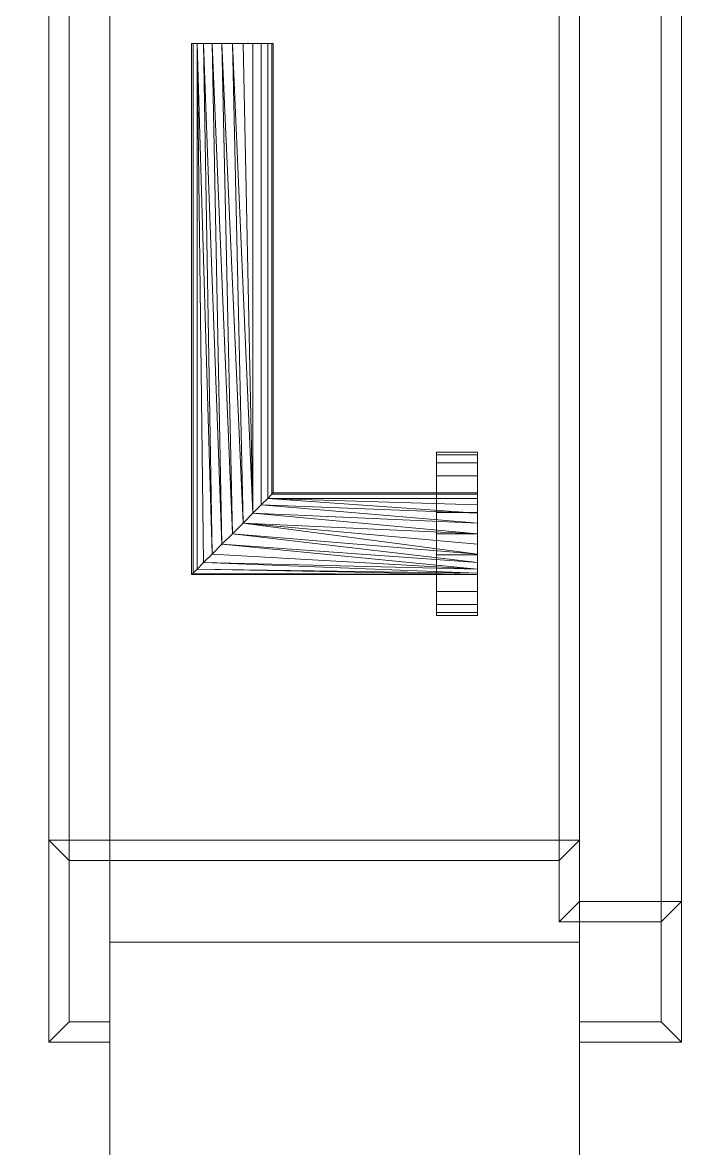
# Model space of a CAD drawing. Header units: millimetres. Extents: x -40035 to 35835, y -28925 to 20487.
# Drawn here: x -31145.6 to -30984.2, y 10744.3 to 11020 of the extents above; entities that cross this region are included whole.
import ezdxf

# ---------------------------------------------------------------- set-up
doc = ezdxf.new("R2010")
doc.units = ezdxf.units.MM
for name, color, linetype, lineweight in [('A-DOOR', 31, 'Continuous', 9), ('A-DOOR-FRAM', 31, 'Continuous', 9), ('A-FLOR', 192, 'Continuous', 9), ('A-ROOF', 132, 'Continuous', 9), ('A-WALL', 113, 'Continuous', 9), ('S-FNDN', 32, 'Continuous', 9)]:
    doc.layers.add(name, color=color, linetype=linetype, lineweight=lineweight)

# ---------------------------------------------------------------- blocks, each defined once
blk = doc.blocks.new('Drehflügel 1-flg - Stahlzarge - 0_75 x 2_26-790677-_3D_')
at = {"layer": 'A-DOOR'}
mesh = blk.add_polyface(dxfattribs=at)
corners = [(-265, -46.93, 900), (-265, 3.07, 900), (-265.34, 3.41, 902.59), (-266.34, 4.41, 905), (-267.93, 5.99, 907.07), (-270, 8.07, 908.66), (-272.41, 10.48, 909.66), (-275, 13.07, 910), (-277.59, 15.65, 909.66), (-280, 18.07, 908.66), (-282.07, 20.14, 907.07), (-283.66, 21.73, 905), (-284.66, 22.72, 902.59), (-285, 23.07, 900), (-285, -46.93, 900), (-284.66, -46.93, 902.59), (-283.66, -46.93, 905), (-282.07, -46.93, 907.07), (-280, -46.93, 908.66), (-277.59, -46.93, 909.66), (-275, -46.93, 910), (-272.41, -46.93, 909.66), (-270, -46.93, 908.66), (-267.93, -46.93, 907.07), (-266.34, -46.93, 905), (-265.34, -46.93, 902.59)]
mesh.append_faces([[corners[k] for k in face] for face in [(12, 14, 11), (7, 18, 6), (19, 6, 18), (24, 3, 23)]], dxfattribs={"vtx0": -1, "vtx1": -1})
mesh.append_faces([[corners[k] for k in face] for face in [(15, 10, 11), (11, 14, 15), (7, 17, 18), (8, 16, 17), (21, 4, 5), (20, 5, 6), (22, 3, 4), (5, 20, 21), (3, 22, 23)]], dxfattribs={"vtx0": -1, "vtx2": -1})
mesh.append_faces([[corners[k] for k in face] for face in [(1, 2, 25, 0)]], dxfattribs={"vtx1": -1})
mesh.append_faces([[corners[k] for k in face] for face in [(9, 10, 16), (8, 9, 16), (15, 16, 10), (7, 8, 17), (21, 22, 4), (19, 20, 6)]], dxfattribs={"vtx1": -1, "vtx2": -1})
mesh.append_faces([[corners[k] for k in face] for face in [(2, 3, 24, 25)]], dxfattribs={"vtx1": -1, "vtx3": -1})
mesh.append_faces([[corners[k] for k in face] for face in [(12, 13, 14)]], dxfattribs={"vtx2": -1})
mesh = blk.add_polyface(dxfattribs=at)
corners = [(-285, -46.93, 900), (-285, 23.07, 900), (-284.66, 22.72, 897.41), (-283.66, 21.73, 895), (-282.07, 20.14, 892.93), (-280, 18.07, 891.34), (-277.59, 15.65, 890.34), (-275, 13.07, 890), (-272.41, 10.48, 890.34), (-270, 8.07, 891.34), (-267.93, 5.99, 892.93), (-266.34, 4.41, 895), (-265.34, 3.41, 897.41), (-265, 3.07, 900), (-265, -46.93, 900), (-265.34, -46.93, 897.41), (-266.34, -46.93, 895), (-267.93, -46.93, 892.93), (-270, -46.93, 891.34), (-272.41, -46.93, 890.34), (-275, -46.93, 890), (-277.59, -46.93, 890.34), (-280, -46.93, 891.34), (-282.07, -46.93, 892.93), (-283.66, -46.93, 895), (-284.66, -46.93, 897.41)]
mesh.append_faces([[corners[k] for k in face] for face in [(20, 9, 19), (17, 11, 16), (6, 24, 5), (5, 24, 4), (21, 8, 20), (24, 6, 23), (23, 7, 22), (7, 23, 6)]], dxfattribs={"vtx0": -1, "vtx1": -1})
mesh.append_faces([[corners[k] for k in face] for face in [(18, 10, 11), (16, 11, 12, 15), (19, 9, 10), (11, 17, 18), (22, 7, 8), (25, 3, 4), (8, 21, 22), (4, 24, 25), (3, 25, 0)]], dxfattribs={"vtx0": -1, "vtx2": -1})
mesh.append_faces([[corners[k] for k in face] for face in [(1, 2, 0)]], dxfattribs={"vtx1": -1})
mesh.append_faces([[corners[k] for k in face] for face in [(8, 9, 20), (18, 19, 10), (2, 3, 0)]], dxfattribs={"vtx1": -1, "vtx2": -1})
mesh.append_faces([[corners[k] for k in face] for face in [(13, 14, 15, 12)]], dxfattribs={"vtx2": -1})
mesh = blk.add_polyface(dxfattribs=at)
corners = [(-265, 3.07, 900), (-155, 3.07, 900), (-155, 3.41, 902.59), (-155, 4.41, 905), (-155, 5.99, 907.07), (-155, 8.07, 908.66), (-155, 10.48, 909.66), (-155, 13.07, 910), (-155, 15.65, 909.66), (-155, 18.07, 908.66), (-155, 20.14, 907.07), (-155, 21.73, 905), (-155, 22.72, 902.59), (-155, 23.07, 900), (-285, 23.07, 900), (-284.66, 22.72, 902.59), (-283.66, 21.73, 905), (-282.07, 20.14, 907.07), (-280, 18.07, 908.66), (-277.59, 15.65, 909.66), (-275, 13.07, 910), (-272.41, 10.48, 909.66), (-270, 8.07, 908.66), (-267.93, 5.99, 907.07), (-266.34, 4.41, 905), (-265.34, 3.41, 902.59)]
mesh.append_faces([[corners[k] for k in face] for face in [(15, 12, 13, 14)]], dxfattribs={"vtx0": -1})
mesh.append_faces([[corners[k] for k in face] for face in [(18, 11, 17), (21, 8, 20), (22, 7, 21)]], dxfattribs={"vtx0": -1, "vtx1": -1})
mesh.append_faces([[corners[k] for k in face] for face in [(16, 11, 12, 15), (18, 10, 11), (9, 19, 20), (10, 18, 19), (11, 16, 17), (20, 8, 9), (23, 4, 5, 22), (22, 5, 6), (25, 2, 3, 24), (24, 3, 4, 23), (22, 6, 7)]], dxfattribs={"vtx0": -1, "vtx2": -1})
mesh.append_faces([[corners[k] for k in face] for face in [(9, 10, 19), (7, 8, 21)]], dxfattribs={"vtx1": -1, "vtx2": -1})
mesh.append_faces([[corners[k] for k in face] for face in [(0, 1, 2, 25)]], dxfattribs={"vtx2": -1})
mesh = blk.add_polyface(dxfattribs=at)
corners = [(-285, 23.07, 900), (-155, 23.07, 900), (-155, 22.72, 897.41), (-155, 21.73, 895), (-155, 20.14, 892.93), (-155, 18.07, 891.34), (-155, 15.65, 890.34), (-155, 13.07, 890), (-155, 10.48, 890.34), (-155, 8.07, 891.34), (-155, 5.99, 892.93), (-155, 4.41, 895), (-155, 3.41, 897.41), (-155, 3.07, 900), (-265, 3.07, 900), (-265.34, 3.41, 897.41), (-266.34, 4.41, 895), (-267.93, 5.99, 892.93), (-270, 8.07, 891.34), (-272.41, 10.48, 890.34), (-275, 13.07, 890), (-277.59, 15.65, 890.34), (-280, 18.07, 891.34), (-282.07, 20.14, 892.93), (-283.66, 21.73, 895), (-284.66, 22.72, 897.41)]
mesh.append_faces([[corners[k] for k in face] for face in [(5, 21, 4), (24, 3, 23), (23, 3, 22)]], dxfattribs={"vtx0": -1, "vtx1": -1})
mesh.append_faces([[corners[k] for k in face] for face in [(7, 18, 19), (19, 6, 7), (18, 7, 8), (5, 20, 21)]], dxfattribs={"vtx0": -1, "vtx2": -1})
mesh.append_faces([[corners[k] for k in face] for face in [(1, 2, 25, 0)]], dxfattribs={"vtx1": -1})
mesh.append_faces([[corners[k] for k in face] for face in [(8, 9, 18), (5, 6, 20), (3, 4, 22), (21, 22, 4), (19, 20, 6)]], dxfattribs={"vtx1": -1, "vtx2": -1})
mesh.append_faces([[corners[k] for k in face] for face in [(11, 12, 15, 16), (9, 10, 17, 18), (10, 11, 16, 17), (2, 3, 24, 25)]], dxfattribs={"vtx1": -1, "vtx3": -1})
mesh.append_faces([[corners[k] for k in face] for face in [(12, 13, 14, 15)]], dxfattribs={"vtx3": -1})
mesh = blk.add_polyface(dxfattribs=at)
corners = [(-155, 23.07, 900), (-155, 22.72, 902.59), (-155, 21.73, 905), (-155, 20.14, 907.07), (-155, 18.07, 908.66), (-155, 15.65, 909.66), (-155, 13.07, 910), (-155, 10.48, 909.66), (-155, 8.07, 908.66), (-155, 5.99, 907.07), (-155, 4.41, 905), (-155, 3.41, 902.59), (-155, 3.07, 900), (-155, 3.41, 897.41), (-155, 4.41, 895), (-155, 5.99, 892.93), (-155, 8.07, 891.34), (-155, 10.48, 890.34), (-155, 13.07, 890), (-155, 15.65, 890.34), (-155, 18.07, 891.34), (-155, 20.14, 892.93), (-155, 21.73, 895), (-155, 22.72, 897.41)]
mesh.append_faces([[corners[k] for k in face] for face in [(15, 12, 13, 14), (22, 19, 20, 21)]], dxfattribs={"vtx0": -1})
mesh.append_faces([[corners[k] for k in face] for face in [(15, 22, 2, 7)]], dxfattribs={"vtx0": -1, "vtx1": -1, "vtx2": -1, "vtx3": -1})
mesh.append_faces([[corners[k] for k in face] for face in [(15, 18, 19, 22)]], dxfattribs={"vtx0": -1, "vtx2": -1, "vtx3": -1})
mesh.append_faces([[corners[k] for k in face] for face in [(23, 0, 22), (8, 9, 7)]], dxfattribs={"vtx1": -1})
mesh.append_faces([[corners[k] for k in face] for face in [(10, 11, 7, 9)]], dxfattribs={"vtx1": -1, "vtx2": -1})
mesh.append_faces([[corners[k] for k in face] for face in [(11, 12, 15, 7)]], dxfattribs={"vtx1": -1, "vtx2": -1, "vtx3": -1})
mesh.append_faces([[corners[k] for k in face] for face in [(5, 6, 7, 4)]], dxfattribs={"vtx2": -1})
mesh.append_faces([[corners[k] for k in face] for face in [(0, 1, 2, 22), (2, 3, 4, 7)]], dxfattribs={"vtx2": -1, "vtx3": -1})
mesh.append_faces([[corners[k] for k in face] for face in [(15, 16, 17, 18)]], dxfattribs={"vtx3": -1})
mesh = blk.add_polyface(dxfattribs=at)
corners = [(-295, -36.93, 900), (-294.32, -36.93, 905.18), (-292.32, -36.93, 910), (-289.14, -36.93, 914.14), (-285, -36.93, 917.32), (-280.18, -36.93, 919.32), (-275, -36.93, 920), (-269.82, -36.93, 919.32), (-265, -36.93, 917.32), (-260.86, -36.93, 914.14), (-257.68, -36.93, 910), (-255.68, -36.93, 905.18), (-255, -36.93, 900), (-255.68, -36.93, 894.82), (-257.68, -36.93, 890), (-260.86, -36.93, 885.86), (-265, -36.93, 882.68), (-269.82, -36.93, 880.68), (-275, -36.93, 880), (-280.18, -36.93, 880.68), (-285, -36.93, 882.68), (-289.14, -36.93, 885.86), (-292.32, -36.93, 890), (-294.32, -36.93, 894.82)]
mesh.append_faces([[corners[k] for k in face] for face in [(7, 5, 6)]], dxfattribs={"vtx0": -1})
mesh.append_faces([[corners[k] for k in face] for face in [(15, 8, 13, 14)]], dxfattribs={"vtx0": -1, "vtx1": -1})
mesh.append_faces([[corners[k] for k in face] for face in [(20, 3, 15, 19)]], dxfattribs={"vtx0": -1, "vtx1": -1, "vtx2": -1})
mesh.append_faces([[corners[k] for k in face] for face in [(20, 23, 0, 3), (3, 7, 8, 15)]], dxfattribs={"vtx0": -1, "vtx2": -1, "vtx3": -1})
mesh.append_faces([[corners[k] for k in face] for face in [(18, 19, 17), (10, 11, 8, 9)]], dxfattribs={"vtx1": -1})
mesh.append_faces([[corners[k] for k in face] for face in [(12, 13, 8, 11)]], dxfattribs={"vtx1": -1, "vtx2": -1})
mesh.append_faces([[corners[k] for k in face] for face in [(1, 2, 3, 0)]], dxfattribs={"vtx2": -1})
mesh.append_faces([[corners[k] for k in face] for face in [(15, 16, 17, 19), (3, 4, 5, 7)]], dxfattribs={"vtx2": -1, "vtx3": -1})
mesh.append_faces([[corners[k] for k in face] for face in [(20, 21, 22, 23)]], dxfattribs={"vtx3": -1})
mesh = blk.add_polyface(dxfattribs=at)
corners = [(-255, -46.93, 900), (-255, -36.93, 900), (-255.68, -36.93, 905.18), (-257.68, -36.93, 910), (-260.86, -36.93, 914.14), (-265, -36.93, 917.32), (-269.82, -36.93, 919.32), (-275, -36.93, 920), (-280.18, -36.93, 919.32), (-285, -36.93, 917.32), (-289.14, -36.93, 914.14), (-292.32, -36.93, 910), (-294.32, -36.93, 905.18), (-295, -36.93, 900), (-295, -46.93, 900), (-294.32, -46.93, 905.18), (-292.32, -46.93, 910), (-289.14, -46.93, 914.14), (-285, -46.93, 917.32), (-280.18, -46.93, 919.32), (-275, -46.93, 920), (-269.82, -46.93, 919.32), (-265, -46.93, 917.32), (-260.86, -46.93, 914.14), (-257.68, -46.93, 910), (-255.68, -46.93, 905.18)]
mesh.append_faces([[corners[k] for k in face] for face in [(15, 12, 13, 14), (2, 25, 0, 1)]], dxfattribs={"vtx0": -1})
mesh.append_faces([[corners[k] for k in face] for face in [(16, 11, 12, 15), (18, 9, 10, 17), (17, 10, 11, 16), (19, 8, 9, 18), (8, 19, 20, 7), (21, 6, 7, 20), (22, 5, 6, 21), (24, 3, 4, 23), (23, 4, 5, 22), (25, 2, 3, 24)]], dxfattribs={"vtx0": -1, "vtx2": -1})
mesh = blk.add_polyface(dxfattribs=at)
corners = [(-295, -46.93, 900), (-295, -36.93, 900), (-294.32, -36.93, 894.82), (-292.32, -36.93, 890), (-289.14, -36.93, 885.86), (-285, -36.93, 882.68), (-280.18, -36.93, 880.68), (-275, -36.93, 880), (-269.82, -36.93, 880.68), (-265, -36.93, 882.68), (-260.86, -36.93, 885.86), (-257.68, -36.93, 890), (-255.68, -36.93, 894.82), (-255, -36.93, 900), (-255, -46.93, 900), (-255.68, -46.93, 894.82), (-257.68, -46.93, 890), (-260.86, -46.93, 885.86), (-265, -46.93, 882.68), (-269.82, -46.93, 880.68), (-275, -46.93, 880), (-280.18, -46.93, 880.68), (-285, -46.93, 882.68), (-289.14, -46.93, 885.86), (-292.32, -46.93, 890), (-294.32, -46.93, 894.82)]
mesh.append_faces([[corners[k] for k in face] for face in [(15, 12, 13, 14), (2, 25, 0, 1)]], dxfattribs={"vtx0": -1})
mesh.append_faces([[corners[k] for k in face] for face in [(16, 11, 12, 15), (18, 9, 10, 17), (17, 10, 11, 16), (19, 8, 9, 18), (8, 19, 20, 7), (21, 6, 7, 20), (22, 5, 6, 21), (24, 3, 4, 23), (23, 4, 5, 22), (25, 2, 3, 24)]], dxfattribs={"vtx0": -1, "vtx2": -1})
mesh = blk.add_polyface(dxfattribs=at)
corners = [(-295, -46.93, 900), (-294.32, -46.93, 894.82), (-292.32, -46.93, 890), (-289.14, -46.93, 885.86), (-285, -46.93, 882.68), (-280.18, -46.93, 880.68), (-275, -46.93, 880), (-269.82, -46.93, 880.68), (-265, -46.93, 882.68), (-260.86, -46.93, 885.86), (-257.68, -46.93, 890), (-255.68, -46.93, 894.82), (-255, -46.93, 900), (-255.68, -46.93, 905.18), (-257.68, -46.93, 910), (-260.86, -46.93, 914.14), (-265, -46.93, 917.32), (-269.82, -46.93, 919.32), (-275, -46.93, 920), (-280.18, -46.93, 919.32), (-285, -46.93, 917.32), (-289.14, -46.93, 914.14), (-292.32, -46.93, 910), (-294.32, -46.93, 905.18)]
mesh.append_faces([[corners[k] for k in face] for face in [(7, 5, 6)]], dxfattribs={"vtx0": -1})
mesh.append_faces([[corners[k] for k in face] for face in [(9, 5, 7, 8)]], dxfattribs={"vtx0": -1, "vtx1": -1})
mesh.append_faces([[corners[k] for k in face] for face in [(4, 9, 21, 0)]], dxfattribs={"vtx0": -1, "vtx1": -1, "vtx2": -1, "vtx3": -1})
mesh.append_faces([[corners[k] for k in face] for face in [(3, 4, 2)]], dxfattribs={"vtx1": -1})
mesh.append_faces([[corners[k] for k in face] for face in [(12, 13, 16, 11), (1, 2, 4, 0), (4, 5, 9)]], dxfattribs={"vtx1": -1, "vtx2": -1})
mesh.append_faces([[corners[k] for k in face] for face in [(16, 17, 21, 9)]], dxfattribs={"vtx1": -1, "vtx2": -1, "vtx3": -1})
mesh.append_faces([[corners[k] for k in face] for face in [(14, 15, 16, 13), (17, 18, 19)]], dxfattribs={"vtx2": -1})
mesh.append_faces([[corners[k] for k in face] for face in [(19, 20, 21, 17), (9, 10, 11, 16)]], dxfattribs={"vtx2": -1, "vtx3": -1})
mesh.append_faces([[corners[k] for k in face] for face in [(21, 22, 23, 0)]], dxfattribs={"vtx3": -1})
mesh = blk.add_polyface(dxfattribs=at)
corners = [(-285, -46.93, 900), (-284.66, -46.93, 897.41), (-283.66, -46.93, 895), (-282.07, -46.93, 892.93), (-280, -46.93, 891.34), (-277.59, -46.93, 890.34), (-275, -46.93, 890), (-272.41, -46.93, 890.34), (-270, -46.93, 891.34), (-267.93, -46.93, 892.93), (-266.34, -46.93, 895), (-265.34, -46.93, 897.41), (-265, -46.93, 900), (-265.34, -46.93, 902.59), (-266.34, -46.93, 905), (-267.93, -46.93, 907.07), (-270, -46.93, 908.66), (-272.41, -46.93, 909.66), (-275, -46.93, 910), (-277.59, -46.93, 909.66), (-280, -46.93, 908.66), (-282.07, -46.93, 907.07), (-283.66, -46.93, 905), (-284.66, -46.93, 902.59)]
mesh.append_faces([[corners[k] for k in face] for face in [(10, 8, 9), (22, 20, 21)]], dxfattribs={"vtx0": -1})
mesh.append_faces([[corners[k] for k in face] for face in [(16, 4, 14, 15), (14, 8, 13)]], dxfattribs={"vtx0": -1, "vtx1": -1})
mesh.append_faces([[corners[k] for k in face] for face in [(8, 14, 4, 5)]], dxfattribs={"vtx0": -1, "vtx1": -1, "vtx3": -1})
mesh.append_faces([[corners[k] for k in face] for face in [(7, 8, 5, 6), (12, 13, 11)]], dxfattribs={"vtx1": -1})
mesh.append_faces([[corners[k] for k in face] for face in [(10, 11, 13, 8), (16, 17, 20, 4)]], dxfattribs={"vtx1": -1, "vtx2": -1, "vtx3": -1})
mesh.append_faces([[corners[k] for k in face] for face in [(2, 3, 4, 20), (0, 1, 2, 20), (22, 23, 0, 20)]], dxfattribs={"vtx2": -1, "vtx3": -1})
mesh.append_faces([[corners[k] for k in face] for face in [(17, 18, 19, 20)]], dxfattribs={"vtx3": -1})
mesh = blk.add_polyface(dxfattribs=at)
corners = [(-365, -71.93, 2250), (365, -71.93, 2250), (365, -71.93, 0), (-365, -71.93, 0)]
mesh.append_faces([[corners[k] for k in face] for face in [(0, 1, 2, 3)]])
mesh = blk.add_polyface(dxfattribs=at)
corners = [(-365, -71.93, 0), (-365, -96.93, 0), (-365, -96.93, 2250), (-365, -71.93, 2250)]
mesh.append_faces([[corners[k] for k in face] for face in [(2, 3, 0, 1)]])
mesh = blk.add_polyface(dxfattribs=at)
corners = [(365, -71.93, 0), (365, -96.93, 0), (-365, -96.93, 0), (-365, -71.93, 0)]
mesh.append_faces([[corners[k] for k in face] for face in [(2, 3, 0, 1)]])
mesh = blk.add_polyface(dxfattribs=at)
corners = [(-365, -71.93, 2250), (-365, -96.93, 2250), (365, -96.93, 2250), (365, -71.93, 2250)]
mesh.append_faces([[corners[k] for k in face] for face in [(2, 3, 0, 1)]])
mesh = blk.add_polyface(dxfattribs=at)
corners = [(-365, -96.93, 2250), (-365, -96.93, 0), (365, -96.93, 0), (365, -96.93, 2250)]
mesh.append_faces([[corners[k] for k in face] for face in [(1, 2, 3, 0)]])
at = {"layer": 'A-DOOR-FRAM'}
mesh = blk.add_polyface(dxfattribs=at)
corners = [(350, 58.07, 0), (350, 58.07, 2235), (-350, 58.07, 2235), (-350, 58.07, 0), (-399.46, 58.07, 0), (-399.46, 58.07, 2284.46), (399.46, 58.07, 2284.46), (399.46, 58.07, 0)]
mesh.append_faces([[corners[k] for k in face] for face in [(6, 1, 2, 5)]], dxfattribs={"vtx0": -1, "vtx2": -1})
mesh.append_faces([[corners[k] for k in face] for face in [(7, 0, 1, 6)]], dxfattribs={"vtx2": -1})
mesh.append_faces([[corners[k] for k in face] for face in [(2, 3, 4, 5)]], dxfattribs={"vtx3": -1})
mesh = blk.add_polyface(dxfattribs=at)
corners = [(-399.46, 58.07, 2284.46), (-399.46, 58.07, 0), (-399.46, 43.07, 0), (-399.46, 43.07, 2284.46)]
mesh.append_faces([[corners[k] for k in face] for face in [(3, 0, 1, 2)]])
mesh = blk.add_polyface(dxfattribs=at)
corners = [(-399.46, 58.07, 0), (-350, 58.07, 0), (-350, -71.93, 0), (-365, -71.93, 0), (-365, -96.93, 0), (-399.46, -96.93, 0), (-399.46, -71.93, 0), (-394.46, -71.93, 0), (-394.46, -91.93, 0), (-370, -91.93, 0), (-370, -66.93, 0), (-355, -66.93, 0), (-355, 53.07, 0), (-394.46, 53.07, 0), (-394.46, 43.07, 0), (-399.46, 43.07, 0)]
mesh.append_faces([[corners[k] for k in face] for face in [(12, 1, 2, 11), (1, 12, 13, 0), (3, 10, 11, 2)]], dxfattribs={"vtx0": -1, "vtx2": -1})
mesh.append_faces([[corners[k] for k in face] for face in [(3, 4, 9, 10), (8, 9, 4, 5)]], dxfattribs={"vtx1": -1, "vtx3": -1})
mesh.append_faces([[corners[k] for k in face] for face in [(6, 7, 8, 5)]], dxfattribs={"vtx2": -1})
mesh.append_faces([[corners[k] for k in face] for face in [(13, 14, 15, 0)]], dxfattribs={"vtx3": -1})
mesh = blk.add_polyface(dxfattribs=at)
corners = [(399.46, 58.07, 2284.46), (-399.46, 58.07, 2284.46), (-399.46, 43.07, 2284.46), (399.46, 43.07, 2284.46)]
mesh.append_faces([[corners[k] for k in face] for face in [(3, 0, 1, 2)]])
mesh = blk.add_polyface(dxfattribs=at)
corners = [(-350, -71.93, 2235), (-350, -71.93, 0), (-350, 58.07, 0), (-350, 58.07, 2235)]
mesh.append_faces([[corners[k] for k in face] for face in [(2, 3, 0, 1)]])
mesh = blk.add_polyface(dxfattribs=at)
corners = [(350, -71.93, 2235), (-350, -71.93, 2235), (-350, 58.07, 2235), (350, 58.07, 2235)]
mesh.append_faces([[corners[k] for k in face] for face in [(3, 0, 1, 2)]])
mesh = blk.add_polyface(dxfattribs=at)
corners = [(394.46, 53.07, 0), (394.46, 53.07, 2279.46), (-394.46, 53.07, 2279.46), (-394.46, 53.07, 0), (-355, 53.07, 0), (-355, 53.07, 2240), (355, 53.07, 2240), (355, 53.07, 0)]
mesh.append_faces([[corners[k] for k in face] for face in [(2, 5, 6, 1)]], dxfattribs={"vtx0": -1, "vtx2": -1})
mesh.append_faces([[corners[k] for k in face] for face in [(3, 4, 5, 2)]], dxfattribs={"vtx2": -1})
mesh.append_faces([[corners[k] for k in face] for face in [(6, 7, 0, 1)]], dxfattribs={"vtx3": -1})
mesh = blk.add_polyface(dxfattribs=at)
corners = [(-394.46, 43.07, 2279.46), (-394.46, 43.07, 0), (-394.46, 53.07, 0), (-394.46, 53.07, 2279.46)]
mesh.append_faces([[corners[k] for k in face] for face in [(2, 3, 0, 1)]])
mesh = blk.add_polyface(dxfattribs=at)
corners = [(394.46, 43.07, 2279.46), (-394.46, 43.07, 2279.46), (-394.46, 53.07, 2279.46), (394.46, 53.07, 2279.46)]
mesh.append_faces([[corners[k] for k in face] for face in [(2, 3, 0, 1)]])
mesh = blk.add_polyface(dxfattribs=at)
corners = [(-355, 53.07, 2240), (-355, 53.07, 0), (-355, -66.93, 0), (-355, -66.93, 2240)]
mesh.append_faces([[corners[k] for k in face] for face in [(2, 3, 0, 1)]])
mesh = blk.add_polyface(dxfattribs=at)
corners = [(355, 53.07, 2240), (-355, 53.07, 2240), (-355, -66.93, 2240), (355, -66.93, 2240)]
mesh.append_faces([[corners[k] for k in face] for face in [(2, 3, 0, 1)]])
mesh = blk.add_polyface(dxfattribs=at)
corners = [(399.46, 43.07, 0), (399.46, 43.07, 2284.46), (-399.46, 43.07, 2284.46), (-399.46, 43.07, 0), (-394.46, 43.07, 0), (-394.46, 43.07, 2279.46), (394.46, 43.07, 2279.46), (394.46, 43.07, 0)]
mesh.append_faces([[corners[k] for k in face] for face in [(2, 5, 6, 1)]], dxfattribs={"vtx0": -1, "vtx2": -1})
mesh.append_faces([[corners[k] for k in face] for face in [(3, 4, 5, 2)]], dxfattribs={"vtx2": -1})
mesh.append_faces([[corners[k] for k in face] for face in [(6, 7, 0, 1)]], dxfattribs={"vtx3": -1})
mesh = blk.add_polyface(dxfattribs=at)
corners = [(355, -66.93, 0), (355, -66.93, 2240), (-355, -66.93, 2240), (-355, -66.93, 0), (-370, -66.93, 0), (-370, -66.93, 2255), (370, -66.93, 2255), (370, -66.93, 0)]
mesh.append_faces([[corners[k] for k in face] for face in [(6, 1, 2, 5)]], dxfattribs={"vtx0": -1, "vtx2": -1})
mesh.append_faces([[corners[k] for k in face] for face in [(7, 0, 1, 6)]], dxfattribs={"vtx2": -1})
mesh.append_faces([[corners[k] for k in face] for face in [(2, 3, 4, 5)]], dxfattribs={"vtx3": -1})
mesh = blk.add_polyface(dxfattribs=at)
corners = [(-370, -66.93, 2255), (-370, -66.93, 0), (-370, -91.93, 0), (-370, -91.93, 2255)]
mesh.append_faces([[corners[k] for k in face] for face in [(3, 0, 1, 2)]])
mesh = blk.add_polyface(dxfattribs=at)
corners = [(370, -66.93, 2255), (-370, -66.93, 2255), (-370, -91.93, 2255), (370, -91.93, 2255)]
mesh.append_faces([[corners[k] for k in face] for face in [(3, 0, 1, 2)]])
mesh = blk.add_polyface(dxfattribs=at)
corners = [(394.46, -71.93, 0), (394.46, -71.93, 2279.46), (-394.46, -71.93, 2279.46), (-394.46, -71.93, 0), (-399.46, -71.93, 0), (-399.46, -71.93, 2284.46), (399.46, -71.93, 2284.46), (399.46, -71.93, 0)]
mesh.append_faces([[corners[k] for k in face] for face in [(6, 1, 2, 5)]], dxfattribs={"vtx0": -1, "vtx2": -1})
mesh.append_faces([[corners[k] for k in face] for face in [(7, 0, 1, 6)]], dxfattribs={"vtx2": -1})
mesh.append_faces([[corners[k] for k in face] for face in [(2, 3, 4, 5)]], dxfattribs={"vtx3": -1})
mesh = blk.add_polyface(dxfattribs=at)
corners = [(-399.46, -71.93, 2284.46), (-399.46, -71.93, 0), (-399.46, -96.93, 0), (-399.46, -96.93, 2284.46)]
mesh.append_faces([[corners[k] for k in face] for face in [(2, 3, 0, 1)]])
mesh = blk.add_polyface(dxfattribs=at)
corners = [(399.46, -71.93, 2284.46), (-399.46, -71.93, 2284.46), (-399.46, -96.93, 2284.46), (399.46, -96.93, 2284.46)]
mesh.append_faces([[corners[k] for k in face] for face in [(2, 3, 0, 1)]])
mesh = blk.add_polyface(dxfattribs=at)
corners = [(-394.46, -91.93, 2279.46), (-394.46, -91.93, 0), (-394.46, -71.93, 0), (-394.46, -71.93, 2279.46)]
mesh.append_faces([[corners[k] for k in face] for face in [(2, 3, 0, 1)]])
mesh = blk.add_polyface(dxfattribs=at)
corners = [(394.46, -91.93, 2279.46), (-394.46, -91.93, 2279.46), (-394.46, -71.93, 2279.46), (394.46, -71.93, 2279.46)]
mesh.append_faces([[corners[k] for k in face] for face in [(2, 3, 0, 1)]])
mesh = blk.add_polyface(dxfattribs=at)
corners = [(365, -71.93, 0), (365, -71.93, 2250), (-365, -71.93, 2250), (-365, -71.93, 0), (-350, -71.93, 0), (-350, -71.93, 2235), (350, -71.93, 2235), (350, -71.93, 0)]
mesh.append_faces([[corners[k] for k in face] for face in [(2, 5, 6, 1)]], dxfattribs={"vtx0": -1, "vtx2": -1})
mesh.append_faces([[corners[k] for k in face] for face in [(3, 4, 5, 2)]], dxfattribs={"vtx2": -1})
mesh.append_faces([[corners[k] for k in face] for face in [(6, 7, 0, 1)]], dxfattribs={"vtx3": -1})
mesh = blk.add_polyface(dxfattribs=at)
corners = [(-365, -96.93, 2250), (-365, -96.93, 0), (-365, -71.93, 0), (-365, -71.93, 2250)]
mesh.append_faces([[corners[k] for k in face] for face in [(3, 0, 1, 2)]])
mesh = blk.add_polyface(dxfattribs=at)
corners = [(365, -96.93, 2250), (-365, -96.93, 2250), (-365, -71.93, 2250), (365, -71.93, 2250)]
mesh.append_faces([[corners[k] for k in face] for face in [(3, 0, 1, 2)]])
mesh = blk.add_polyface(dxfattribs=at)
corners = [(370, -91.93, 0), (370, -91.93, 2255), (-370, -91.93, 2255), (-370, -91.93, 0), (-394.46, -91.93, 0), (-394.46, -91.93, 2279.46), (394.46, -91.93, 2279.46), (394.46, -91.93, 0)]
mesh.append_faces([[corners[k] for k in face] for face in [(6, 1, 2, 5)]], dxfattribs={"vtx0": -1, "vtx2": -1})
mesh.append_faces([[corners[k] for k in face] for face in [(7, 0, 1, 6)]], dxfattribs={"vtx2": -1})
mesh.append_faces([[corners[k] for k in face] for face in [(2, 3, 4, 5)]], dxfattribs={"vtx3": -1})
mesh = blk.add_polyface(dxfattribs=at)
corners = [(399.46, -96.93, 0), (399.46, -96.93, 2284.46), (-399.46, -96.93, 2284.46), (-399.46, -96.93, 0), (-365, -96.93, 0), (-365, -96.93, 2250), (365, -96.93, 2250), (365, -96.93, 0)]
mesh.append_faces([[corners[k] for k in face] for face in [(2, 5, 6, 1)]], dxfattribs={"vtx0": -1, "vtx2": -1})
mesh.append_faces([[corners[k] for k in face] for face in [(3, 4, 5, 2)]], dxfattribs={"vtx2": -1})
mesh.append_faces([[corners[k] for k in face] for face in [(6, 7, 0, 1)]], dxfattribs={"vtx3": -1})

msp = doc.modelspace()

# ---------------------------------------------------------------- block references
at = {"layer": 'A-DOOR', "rotation": 90}
msp.add_blockref('Drehflügel 1-flg - Stahlzarge - 0_75 x 2_26-790677-_3D_', (-31081.13, 11169.84, 4300), dxfattribs=at)

# ---------------------------------------------------------------- meshes
at = {"layer": 'A-FLOR'}
mesh = msp.add_polyface(dxfattribs=at)
corners = [(35708.39, -19572.95, 4300), (35708.39, 15367.45, 4300), (22023.39, 15367.45, 4300), (22023.39, 18917.45, 4300), (-33711.61, 18917.45, 4300), (-33711.61, 6517.45, 4300), (-39715.44, 6517.45, 4300), (-39715.44, 2191.31, 4300), (-39591.61, 2191.31, 4300), (-39591.61, 6397.45, 4300), (21318.39, 6397.45, 4300), (21318.39, -767.55, 4300), (20018.39, -767.55, 4300), (20018.39, -2467.55, 4300), (21083.39, -2467.55, 4300), (21083.39, -2287.55, 4300), (21318.39, -2287.55, 4300), (21318.39, -11702.55, 4300), (-39591.61, -11702.55, 4300), (-39591.61, -1458.69, 4300), (-39715.44, -1458.69, 4300), (-39715.44, -11822.55, 4300), (-33714.61, -11822.55, 4300), (-33714.61, -21222.55, 4300), (-31115.51, -21222.55, 4300), (-30206.18, -22450.28, 4300), (-28926.18, -22450.28, 4300), (-27996.52, -21222.55, 4300), (-7441.61, -21222.55, 4300), (-6513.12, -22476.15, 4300), (-5153.12, -22476.15, 4300), (-4203.87, -21222.55, 4300), (16285.39, -21222.55, 4300), (17201.98, -22460.08, 4300), (18551.83, -22460.08, 4300), (19488.91, -21222.55, 4300), (22024.56, -21222.55, 4300), (22024.56, -19572.95, 4300), (22144.56, -19572.95, 4300), (22144.56, -11942.55, 4300), (28098.39, -11942.55, 4300), (28098.39, 6606.48, 4300), (22168.91, 6606.48, 4300), (22168.91, 7667.45, 4300), (28098.39, 7667.45, 4300), (28098.39, 7684.41, 4300), (29453.39, 7684.41, 4300), (29453.39, -13074.8, 4300), (28098.39, -13074.8, 4300), (23360.73, -13074.8, 4300), (23360.73, -19572.95, 4300), (-33594.61, -12527.55, 4300), (-32514.61, -12527.55, 4300), (-32514.61, -11942.55, 4300), (-28326.71, -11942.55, 4300), (-28326.71, -14852.55, 4300), (-33594.61, -14852.55, 4300), (-33591.61, 9482.45, 4300), (-28884.61, 9482.45, 4300), (-28884.61, 6637.45, 4300), (-32514.61, 6637.45, 4300), (-32514.61, 7197.45, 4300), (-32914.61, 7197.45, 4300), (-32914.61, 7162.45, 4300), (-33591.61, 7162.45, 4300), (-8951.7, 6617.45, 4300), (-28414.61, 6617.45, 4300), (-28414.61, 9482.45, 4300), (-8951.7, 9482.45, 4300)]
mesh.append_faces([[corners[k] for k in face] for face in [(9, 6, 7, 8), (63, 60, 61, 62)]], dxfattribs={"vtx0": -1})
mesh.append_faces([[corners[k] for k in face] for face in [(31, 17, 54), (16, 41, 11, 15), (58, 67, 4, 57)]], dxfattribs={"vtx0": -1, "vtx1": -1, "vtx2": -1})
mesh.append_faces([[corners[k] for k in face] for face in [(28, 31, 54, 55), (55, 24, 27, 28), (5, 66, 59, 60)]], dxfattribs={"vtx0": -1, "vtx1": -1, "vtx3": -1})
mesh.append_faces([[corners[k] for k in face] for face in [(56, 23, 24, 55), (18, 21, 22, 17), (42, 10, 11, 41), (65, 9, 10), (16, 40, 41), (2, 45, 46, 1), (59, 66, 67, 58), (5, 64, 57, 4), (9, 5, 6)]], dxfattribs={"vtx0": -1, "vtx2": -1})
mesh.append_faces([[corners[k] for k in face] for face in [(17, 31, 32, 37), (22, 53, 54, 17), (10, 42, 43, 2)]], dxfattribs={"vtx0": -1, "vtx2": -1, "vtx3": -1})
mesh.append_faces([[corners[k] for k in face] for face in [(68, 2, 3, 4)]], dxfattribs={"vtx0": -1, "vtx3": -1})
mesh.append_faces([[corners[k] for k in face] for face in [(20, 21, 18, 19)]], dxfattribs={"vtx1": -1})
mesh.append_faces([[corners[k] for k in face] for face in [(50, 0, 47), (11, 12, 15), (67, 68, 4)]], dxfattribs={"vtx1": -1, "vtx2": -1})
mesh.append_faces([[corners[k] for k in face] for face in [(68, 65, 10, 2), (65, 66, 5, 9), (63, 64, 5, 60)]], dxfattribs={"vtx1": -1, "vtx2": -1, "vtx3": -1})
mesh.append_faces([[corners[k] for k in face] for face in [(39, 40, 16, 17), (46, 47, 0, 1), (56, 51, 22, 23)]], dxfattribs={"vtx1": -1, "vtx3": -1})
mesh.append_faces([[corners[k] for k in face] for face in [(48, 49, 50, 47), (13, 14, 15, 12)]], dxfattribs={"vtx2": -1})
mesh.append_faces([[corners[k] for k in face] for face in [(35, 36, 37, 32), (37, 38, 39, 17), (51, 52, 53, 22), (43, 44, 45, 2)]], dxfattribs={"vtx2": -1, "vtx3": -1})
mesh.append_faces([[corners[k] for k in face] for face in [(32, 33, 34, 35), (28, 29, 30, 31), (24, 25, 26, 27)]], dxfattribs={"vtx3": -1})
mesh = msp.add_polyface(dxfattribs=at)
corners = [(22023.39, 18917.45, 4000), (22023.39, 15367.45, 4000), (35708.39, 15367.45, 4000), (35708.39, -19572.95, 4000), (23360.73, -19572.95, 4000), (23360.73, -13074.8, 4000), (28098.39, -13074.8, 4000), (29453.39, -13074.8, 4000), (29453.39, 7684.41, 4000), (28098.39, 7684.41, 4000), (28098.39, 7667.45, 4000), (22168.91, 7667.45, 4000), (22168.91, 6606.48, 4000), (28098.39, 6606.48, 4000), (28098.39, -11942.55, 4000), (22144.56, -11942.55, 4000), (22144.56, -19572.95, 4000), (22024.56, -19572.95, 4000), (22024.56, -21222.55, 4000), (19488.91, -21222.55, 4000), (18551.83, -22460.08, 4000), (17201.98, -22460.08, 4000), (16285.39, -21222.55, 4000), (-4203.87, -21222.55, 4000), (-5153.12, -22476.15, 4000), (-6513.12, -22476.15, 4000), (-7441.61, -21222.55, 4000), (-27996.52, -21222.55, 4000), (-28926.18, -22450.28, 4000), (-30206.18, -22450.28, 4000), (-31115.51, -21222.55, 4000), (-33714.61, -21222.55, 4000), (-33714.61, -11822.55, 4000), (-39715.44, -11822.55, 4000), (-39715.44, -1458.69, 4000), (-39591.61, -1458.69, 4000), (-39591.61, -11702.55, 4000), (21318.39, -11702.55, 4000), (21318.39, -2287.55, 4000), (21083.39, -2287.55, 4000), (21083.39, -2467.55, 4000), (20018.39, -2467.55, 4000), (20018.39, -767.55, 4000), (21318.39, -767.55, 4000), (21318.39, 6397.45, 4000), (-39591.61, 6397.45, 4000), (-39591.61, 2191.31, 4000), (-39715.44, 2191.31, 4000), (-39715.44, 6517.45, 4000), (-33711.61, 6517.45, 4000), (-33711.61, 18917.45, 4000), (-32514.61, -12527.55, 4000), (-33594.61, -12527.55, 4000), (-33594.61, -14852.55, 4000), (-28326.71, -14852.55, 4000), (-28326.71, -11942.55, 4000), (-32514.61, -11942.55, 4000), (-28884.61, 9482.45, 4000), (-33591.61, 9482.45, 4000), (-33591.61, 7162.45, 4000), (-32914.61, 7162.45, 4000), (-32914.61, 7197.45, 4000), (-32514.61, 7197.45, 4000), (-32514.61, 6637.45, 4000), (-28884.61, 6637.45, 4000), (-28414.61, 6617.45, 4000), (-8951.7, 6617.45, 4000), (-8951.7, 9482.45, 4000), (-28414.61, 9482.45, 4000)]
mesh.append_faces([[corners[k] for k in face] for face in [(6, 4, 5), (30, 28, 29), (36, 33, 34, 35)]], dxfattribs={"vtx0": -1})
mesh.append_faces([[corners[k] for k in face] for face in [(33, 36, 32)]], dxfattribs={"vtx0": -1, "vtx1": -1})
mesh.append_faces([[corners[k] for k in face] for face in [(23, 26, 55, 37)]], dxfattribs={"vtx0": -1, "vtx1": -1, "vtx2": -1, "vtx3": -1})
mesh.append_faces([[corners[k] for k in face] for face in [(30, 54, 27, 28), (43, 13, 38, 39), (50, 68, 57, 58)]], dxfattribs={"vtx0": -1, "vtx1": -1, "vtx3": -1})
mesh.append_faces([[corners[k] for k in face] for face in [(7, 3, 4, 6), (38, 14, 15, 37), (3, 7, 8, 2), (53, 31, 32, 52), (39, 42, 43)]], dxfattribs={"vtx0": -1, "vtx2": -1})
mesh.append_faces([[corners[k] for k in face] for face in [(32, 36, 37, 55), (49, 65, 66, 45), (67, 0, 1, 44), (49, 63, 64, 65), (49, 59, 60, 63)]], dxfattribs={"vtx0": -1, "vtx2": -1, "vtx3": -1})
mesh.append_faces([[corners[k] for k in face] for face in [(47, 48, 45, 46), (62, 63, 60, 61)]], dxfattribs={"vtx1": -1})
mesh.append_faces([[corners[k] for k in face] for face in [(55, 56, 32), (13, 14, 38), (66, 67, 44), (44, 45, 66), (48, 49, 45)]], dxfattribs={"vtx1": -1, "vtx2": -1})
mesh.append_faces([[corners[k] for k in face] for face in [(22, 23, 37, 17), (11, 12, 44, 1)]], dxfattribs={"vtx1": -1, "vtx2": -1, "vtx3": -1})
mesh.append_faces([[corners[k] for k in face] for face in [(30, 31, 53, 54), (26, 27, 54, 55), (43, 44, 12, 13), (8, 9, 1, 2), (50, 0, 67, 68), (68, 65, 64, 57), (58, 59, 49, 50)]], dxfattribs={"vtx1": -1, "vtx3": -1})
mesh.append_faces([[corners[k] for k in face] for face in [(20, 21, 22, 19), (24, 25, 26, 23)]], dxfattribs={"vtx2": -1})
mesh.append_faces([[corners[k] for k in face] for face in [(17, 18, 19, 22), (15, 16, 17, 37), (56, 51, 52, 32), (9, 10, 11, 1)]], dxfattribs={"vtx2": -1, "vtx3": -1})
mesh.append_faces([[corners[k] for k in face] for face in [(39, 40, 41, 42)]], dxfattribs={"vtx3": -1})
at = {"layer": 'A-ROOF'}
mesh = msp.add_polyface(dxfattribs=at)
corners = [(-33834.61, 19037.45, 8250), (22143.39, 19037.45, 8250), (22143.39, 6637.45, 8250), (-33834.61, 6637.45, 8250)]
mesh.append_faces([[corners[k] for k in face] for face in [(1, 2, 3, 0)]])
mesh = msp.add_polyface(dxfattribs=at)
corners = [(22143.39, 19037.45, 8450), (-33834.61, 19037.45, 8450), (-33834.61, 6637.45, 8450), (22143.39, 6637.45, 8450)]
mesh.append_faces([[corners[k] for k in face] for face in [(2, 3, 0, 1)]])
at = {"layer": 'A-WALL'}
mesh = msp.add_polyface(dxfattribs=at)
corners = [(-31124.2, 10794.84, 6560), (-31124.2, 10794.84, 4300), (-31124.2, 9722.45, 4300), (-31124.2, 9722.45, 8250), (-31124.2, 11644.84, 8250), (-31124.2, 11644.84, 4300), (-31124.2, 11544.84, 4300), (-31124.2, 11544.84, 6560)]
mesh.append_faces([[corners[k] for k in face] for face in [(4, 7, 0, 3)]], dxfattribs={"vtx0": -1, "vtx2": -1})
mesh.append_faces([[corners[k] for k in face] for face in [(5, 6, 7, 4)]], dxfattribs={"vtx2": -1})
mesh.append_faces([[corners[k] for k in face] for face in [(0, 1, 2, 3)]], dxfattribs={"vtx3": -1})
mesh = msp.add_polyface(dxfattribs=at)
corners = [(-31009.2, 10794.84, 4300), (-31009.2, 9722.45, 4300), (-31124.2, 9722.45, 4300), (-31124.2, 10794.84, 4300), (-31124.2, 11644.84, 4300), (-31009.2, 11644.84, 4300), (-31009.2, 11544.84, 4300), (-31124.2, 11544.84, 4300)]
mesh.append_faces([[corners[k] for k in face] for face in [(0, 1, 2, 3), (4, 5, 6, 7)]])
mesh = msp.add_polyface(dxfattribs=at)
corners = [(-31009.2, 9722.45, 8250), (-31009.2, 11644.84, 8250), (-31124.2, 11644.84, 8250), (-31124.2, 9722.45, 8250)]
mesh.append_faces([[corners[k] for k in face] for face in [(0, 1, 2, 3)]])
mesh = msp.add_polyface(dxfattribs=at)
corners = [(-31009.2, 9722.45, 4300), (-31009.2, 10794.84, 4300), (-31009.2, 10794.84, 6560), (-31009.2, 11544.84, 6560), (-31009.2, 11544.84, 4300), (-31009.2, 11644.84, 4300), (-31009.2, 11644.84, 8250), (-31009.2, 9722.45, 8250)]
mesh.append_faces([[corners[k] for k in face] for face in [(6, 7, 2, 3)]], dxfattribs={"vtx1": -1, "vtx3": -1})
mesh.append_faces([[corners[k] for k in face] for face in [(0, 1, 2, 7)]], dxfattribs={"vtx2": -1})
mesh.append_faces([[corners[k] for k in face] for face in [(3, 4, 5, 6)]], dxfattribs={"vtx3": -1})
mesh = msp.add_polyface(dxfattribs=at)
corners = [(-31124.2, 11544.84, 6560), (-31009.2, 11544.84, 6560), (-31009.2, 10794.84, 6560), (-31124.2, 10794.84, 6560)]
mesh.append_faces([[corners[k] for k in face] for face in [(0, 1, 2, 3)]])
mesh = msp.add_polyface(dxfattribs=at)
corners = [(-31009.2, 10794.84, 4300), (-31124.2, 10794.84, 4300), (-31124.2, 10794.84, 6560), (-31009.2, 10794.84, 6560)]
mesh.append_faces([[corners[k] for k in face] for face in [(2, 3, 0, 1)]])
at = {"layer": 'S-FNDN'}
mesh = msp.add_polyface(dxfattribs=at)
corners = [(-33835.44, 6637.45, -1400), (-33835.44, 7349.3, -1400), (-33835.44, 8977.21, -1400), (-33835.44, 19037.45, -1400), (22144.56, 19037.45, -1400), (22144.56, 15367.45, -1400), (35704.56, 15367.45, -1400), (35704.56, -19572.55, -1400), (22144.56, -19572.55, -1400), (22144.56, -21342.55, -1400), (19541.21, -21342.55, -1400), (16218.64, -21342.55, -1400), (-4158.57, -21342.55, -1400), (-7441.61, -21342.55, -1400), (-33835.44, -21342.55, -1400), (-33835.44, -14330.7, -1400), (-33835.44, -12702.79, -1400), (-33835.44, -11942.55, -1400), (-39835.44, -11942.55, -1400), (-39835.44, 6637.45, -1400)]
mesh.append_faces([[corners[k] for k in face] for face in [(5, 2, 3, 4)]], dxfattribs={"vtx0": -1})
mesh.append_faces([[corners[k] for k in face] for face in [(5, 12, 1, 2)]], dxfattribs={"vtx0": -1, "vtx1": -1, "vtx3": -1})
mesh.append_faces([[corners[k] for k in face] for face in [(13, 16, 17, 0)]], dxfattribs={"vtx0": -1, "vtx2": -1, "vtx3": -1})
mesh.append_faces([[corners[k] for k in face] for face in [(11, 12, 5, 8)]], dxfattribs={"vtx1": -1, "vtx2": -1, "vtx3": -1})
mesh.append_faces([[corners[k] for k in face] for face in [(12, 13, 0, 1)]], dxfattribs={"vtx1": -1, "vtx3": -1})
mesh.append_faces([[corners[k] for k in face] for face in [(6, 7, 8, 5)]], dxfattribs={"vtx2": -1})
mesh.append_faces([[corners[k] for k in face] for face in [(13, 14, 15, 16), (8, 9, 10, 11), (17, 18, 19, 0)]], dxfattribs={"vtx3": -1})
mesh = msp.add_polyface(dxfattribs=at)
corners = [(-33835.44, 6637.45), (-39835.44, 6637.45), (-39835.44, -11942.55), (-33835.44, -11942.55), (-33835.44, -12702.79), (-33835.44, -14330.7), (-33835.44, -21342.55), (-7441.61, -21342.55), (-4158.57, -21342.55), (16218.64, -21342.55), (19541.21, -21342.55), (22144.56, -21342.55), (22144.56, -19572.55), (35704.56, -19572.55), (35704.56, 15367.45), (22144.56, 15367.45), (22144.56, 19037.45), (-33835.44, 19037.45), (-33835.44, 8977.21), (-33835.44, 7349.3)]
mesh.append_faces([[corners[k] for k in face] for face in [(7, 4, 5, 6)]], dxfattribs={"vtx0": -1})
mesh.append_faces([[corners[k] for k in face] for face in [(4, 7, 3)]], dxfattribs={"vtx0": -1, "vtx1": -1})
mesh.append_faces([[corners[k] for k in face] for face in [(8, 15, 19, 0), (0, 3, 7, 8)]], dxfattribs={"vtx0": -1, "vtx1": -1, "vtx3": -1})
mesh.append_faces([[corners[k] for k in face] for face in [(15, 8, 9, 12)]], dxfattribs={"vtx0": -1, "vtx2": -1, "vtx3": -1})
mesh.append_faces([[corners[k] for k in face] for face in [(17, 18, 15, 16), (14, 15, 12, 13)]], dxfattribs={"vtx1": -1})
mesh.append_faces([[corners[k] for k in face] for face in [(18, 19, 15)]], dxfattribs={"vtx1": -1, "vtx2": -1})
mesh.append_faces([[corners[k] for k in face] for face in [(1, 2, 3, 0), (10, 11, 12, 9)]], dxfattribs={"vtx2": -1})

doc.saveas('drawing.dxf')
